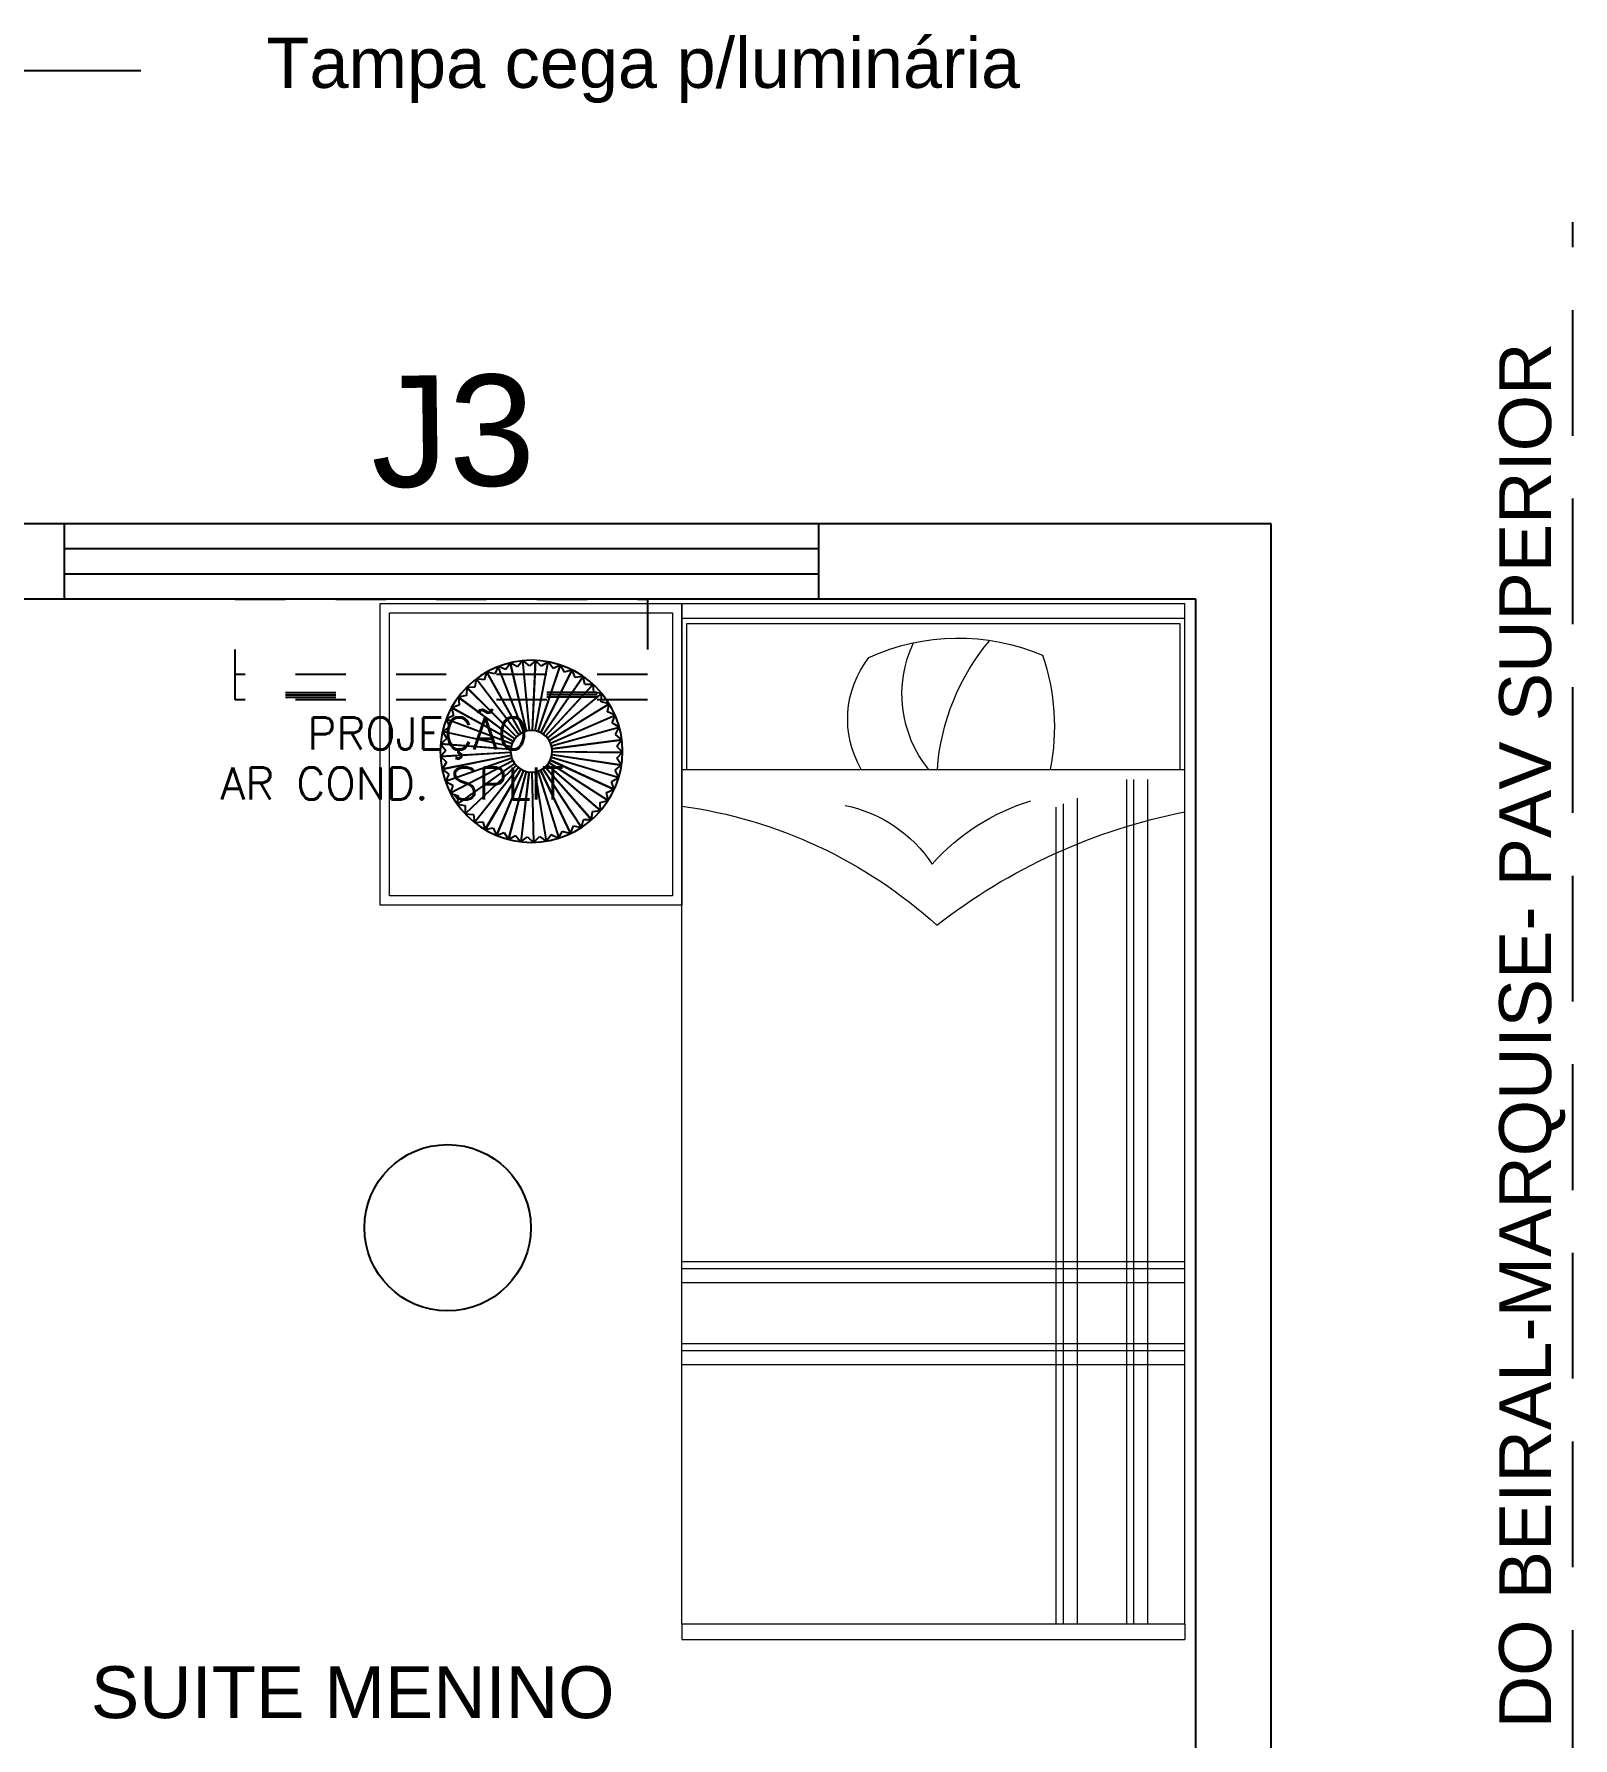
# Model space of a CAD drawing. Header units: millimetres. Extents: x 2182 to 2335, y 1488 to 1614.
# Drawn here: x 2204.519 to 2207.578, y 1513.937 to 1517.325 of the extents above; entities that cross this region are included whole.
import ezdxf
from ezdxf import colors
from ezdxf.entities.mleader import LeaderData, LeaderLine
from ezdxf.math import Vec2, Vec3

# ---------------------------------------------------------------- set-up
doc = ezdxf.new("R2010")
doc.units = ezdxf.units.MM
doc.linetypes.add('HIDDEN', pattern=[0.375, 0.25, -0.125])
doc.linetypes.add('HIDDEN2', pattern=[0.1875, 0.125, -0.0625])
for name, color, linetype in [('ACES', 7, 'Continuous'), ('ACES-I', 1, 'Continuous'), ('default', 7, 'Continuous'), ('L1', 1, 'Continuous'), ('VISTA2', 3, 'Continuous')]:
    doc.layers.add(name, color=color, linetype=linetype)
doc.layers.add('MOBIL', color=7, linetype='Continuous', lineweight=15)
doc.layers.add('MOBIL-I', color=251, linetype='Continuous', lineweight=15)
doc.styles.add('Arial', font='arial.ttf')
doc.styles.add('Arial1', font='arial.ttf')
doc.styles.add('ROMANS', font='romans')
doc.styles.get("Standard").update_dxf_attribs({"font": 'arial.ttf'})

# ---------------------------------------------------------------- blocks, each defined once
blk = doc.blocks.new('_Origin')
at = {"color": 0, "linetype": 'ByBlock', "lineweight": -2}
blk.add_line((0, 0), (-1, 0), dxfattribs=at)
blk.add_circle((0, 0), 0.5, dxfattribs=at)
blk = doc.blocks.new('A$C73906845')
at = {"layer": 'MOBIL-I', "color": 7}
for p, q in [((0.03, 1), (0, 1)), ((0, 1), (0, 0)), ((0.03, 0), (0.03, 1)), ((2.03, 1), (0.03, 1)), ((0.33, 0.99), (0.04, 0.99)), ((0.04, 0.99), (0.04, 0.01)), ((0.33, 1), (0.33, 0)), ((2.03, 1), (2.06, 1)), ((2.03, 0), (2.03, 1)), ((2.06, 1), (2.06, 0)), ((0.03, 0), (0, 0)), ((2.03, 0), (0.03, 0)), ((0.04, 0.01), (0.33, 0.01)), ((2.03, 0), (2.06, 0))]:
    blk.add_line(p, q, dxfattribs=at)
at = {"layer": 'MOBIL-I'}
for p, q in [((1.3093, 0), (1.3093, 1)), ((1.3233, 0), (1.3233, 1)), ((1.3512, 0), (1.3512, 1)), ((1.4724, 0), (1.4724, 1)), ((1.4864, 0), (1.4864, 1)), ((1.5143, 0), (1.5143, 1)), ((0.3986, 0.2423), (2.03, 0.2423)), ((0.405, 0.2563), (2.03, 0.2563)), ((0.3871, 0.2144), (2.03, 0.2144)), ((0.3499, 0.1164), (2.03, 0.1164)), ((0.3499, 0.1025), (2.03, 0.1025)), ((0.3499, 0.0745), (2.03, 0.0745))]:
    blk.add_line(p, q, dxfattribs=at)
for centre, radius, start, end in [((1.3448, 1.1314), 0.9511, 187.942, 222.1525), ((0.2298, 0.4719), 0.1986, 59.7127, 127.9772), ((0.6711, 0.7314), 0.2753, 191.7847, 236.2825), ((0.4975, 0.4504), 0.4287, 155.46, 202.9885), ((0.1801, 0.3252), 0.2374, 50.8446, 115.4146), ((0.3624, 0.0449), 0.4485, 94.1472, 130.1164), ((0.8011, 0.182), 0.4273, 131.4356, 163.0855), ((1.5618, -0.226), 1.1694, 142.0516, 168.8559), ((0.2451, 0.7018), 0.4423, 251.2394, 281.0613)]:
    blk.add_arc(centre, radius, start, end, dxfattribs=at)
blk = doc.blocks.new('ABAJOUR1')
at = {"layer": 'ACES'}
blk.add_circle((0, 0), 0.175, dxfattribs=at)
at = {"layer": 'ACES-I'}
for p, q in [((-0.0526, 0.156), (-0.0441, 0.1694)), ((-0.0444, 0.1693), (-0.0304, 0.1618)), ((-0.0101, 0.0387), (-0.0444, 0.1693)), ((-0.0101, 0.0387), (-0.0441, 0.1694)), ((-0.0304, 0.1618), (-0.0201, 0.1738)), ((-0.0204, 0.1738), (-0.0076, 0.1644)), ((-0.0047, 0.0397), (-0.0204, 0.1738)), ((-0.0046, 0.0397), (-0.0201, 0.1738)), ((-0.0076, 0.1644), (0.0043, 0.1749)), ((0.0009, 0.04), (0.004, 0.175)), ((0.001, 0.04), (0.0043, 0.1749)), ((0.004, 0.175), (0.0154, 0.1639)), ((0.0065, 0.0395), (0.0283, 0.1727)), ((0.0065, 0.0395), (0.0286, 0.1726)), ((0.012, 0.0382), (0.0524, 0.167)), ((0.0154, 0.1639), (0.0286, 0.1726)), ((0.0283, 0.1727), (0.038, 0.1601)), ((0.038, 0.1601), (0.0524, 0.167)), ((0.0521, 0.1671), (0.06, 0.1533)), ((-0.1115, 0.1211), (-0.1091, 0.1368)), ((-0.1094, 0.1366), (-0.0935, 0.1354)), ((-0.025, 0.0312), (-0.1094, 0.1366)), ((-0.0249, 0.0313), (-0.1091, 0.1368)), ((-0.0935, 0.1354), (-0.089, 0.1506)), ((-0.0893, 0.1505), (-0.0738, 0.1471)), ((-0.0204, 0.0344), (-0.0893, 0.1505)), ((-0.0204, 0.0344), (-0.089, 0.1506)), ((-0.0738, 0.1471), (-0.0672, 0.1616)), ((-0.0675, 0.1615), (-0.0526, 0.156)), ((-0.0154, 0.0369), (-0.0675, 0.1615)), ((-0.0154, 0.0369), (-0.0672, 0.1616)), ((0.0171, 0.0362), (0.0748, 0.1582)), ((0.0172, 0.0361), (0.0751, 0.1581)), ((0.022, 0.0334), (0.0961, 0.1462)), ((0.022, 0.0334), (0.0964, 0.1461)), ((0.0264, 0.03), (0.1155, 0.1314)), ((0.0265, 0.03), (0.1158, 0.1312)), ((0.06, 0.1533), (0.0751, 0.1581)), ((0.0748, 0.1582), (0.0807, 0.1434)), ((0.0807, 0.1434), (0.0964, 0.1461)), ((0.0961, 0.1462), (0.0999, 0.1308)), ((0.0999, 0.1308), (0.1158, 0.1312)), ((0.1155, 0.1314), (0.1171, 0.1156)), ((-0.1428, 0.1012), (-0.1272, 0.1044)), ((-0.0326, 0.0231), (-0.1428, 0.1012)), ((-0.1405, 0.0857), (-0.1426, 0.1014)), ((-0.0326, 0.0232), (-0.1426, 0.1014)), ((-0.1273, 0.1201), (-0.1115, 0.1211)), ((-0.0291, 0.0274), (-0.1273, 0.1201)), ((-0.1272, 0.1044), (-0.1271, 0.1203)), ((-0.0291, 0.0275), (-0.1271, 0.1203)), ((0.0303, 0.0261), (0.1327, 0.1141)), ((0.0304, 0.026), (0.1329, 0.1139)), ((0.1171, 0.1156), (0.1329, 0.1139)), ((0.1327, 0.1141), (0.1321, 0.0982)), ((0.1321, 0.0982), (0.1474, 0.0943)), ((-0.1555, 0.0803), (-0.1405, 0.0857)), ((-0.0355, 0.0184), (-0.1555, 0.0803)), ((-0.1511, 0.0653), (-0.1554, 0.0806)), ((-0.0355, 0.0184), (-0.1554, 0.0806)), ((0.0337, 0.0216), (0.1473, 0.0945)), ((0.0337, 0.0215), (0.1474, 0.0943)), ((0.0363, 0.0167), (0.159, 0.0731)), ((0.0364, 0.0166), (0.1591, 0.0728)), ((0.1473, 0.0945), (0.1445, 0.0789)), ((0.1445, 0.0789), (0.1591, 0.0728)), ((0.159, 0.0731), (0.154, 0.058)), ((-0.1716, 0.0343), (-0.1587, 0.0436)), ((-0.0392, 0.0079), (-0.1716, 0.0343)), ((-0.1632, 0.0211), (-0.1715, 0.0346)), ((-0.0392, 0.0079), (-0.1715, 0.0346)), ((-0.1651, 0.0579), (-0.1511, 0.0653)), ((-0.1587, 0.0436), (-0.1651, 0.0582)), ((-0.0377, 0.0133), (-0.1651, 0.0582)), ((-0.0377, 0.0132), (-0.1651, 0.0579)), ((0.0383, 0.0115), (0.1676, 0.0502)), ((0.0383, 0.0114), (0.1677, 0.05)), ((0.154, 0.058), (0.1677, 0.05)), ((0.1676, 0.0502), (0.1606, 0.036)), ((0.1606, 0.036), (0.173, 0.0261)), ((-0.1747, 0.0101), (-0.1632, 0.0211)), ((-0.1646, -0.0018), (-0.1747, 0.0104)), ((-0.0399, 0.0024), (-0.1747, 0.0104)), ((-0.0399, 0.0023), (-0.1747, 0.0101)), ((0.0395, 0.006), (0.173, 0.0264)), ((0.0396, 0.006), (0.173, 0.0261)), ((0.04, 0.0005), (0.175, 0.0021)), ((0.04, 0.0004), (0.175, 0.0018)), ((0.173, 0.0264), (0.1641, 0.0133)), ((0.1641, 0.0133), (0.175, 0.0018)), ((0.175, 0.0021), (0.1643, -0.0097)), ((-0.1744, -0.0143), (-0.1646, -0.0018)), ((-0.0399, -0.0032), (-0.1744, -0.014)), ((-0.0399, -0.0033), (-0.1744, -0.0143)), ((-0.1627, -0.0247), (-0.1744, -0.014)), ((-0.039, -0.0087), (-0.1708, -0.0381)), ((-0.039, -0.0088), (-0.1707, -0.0384)), ((-0.1707, -0.0384), (-0.1627, -0.0247)), ((-0.0374, -0.0141), (-0.1638, -0.0615)), ((-0.0374, -0.0141), (-0.1637, -0.0618)), ((-0.0351, -0.0191), (-0.1537, -0.0837)), ((-0.0351, -0.0192), (-0.1535, -0.084)), ((-0.0321, -0.0238), (-0.1405, -0.1043)), ((-0.0321, -0.0239), (-0.1403, -0.1045)), ((-0.0285, -0.0281), (-0.1246, -0.1228)), ((-0.0284, -0.0281), (-0.1244, -0.1231)), ((-0.0243, -0.0318), (-0.1063, -0.139)), ((-0.0242, -0.0318), (-0.1061, -0.1392)), ((0.0271, -0.0294), (0.1184, -0.1288)), ((0.0271, -0.0294), (0.1186, -0.1286)), ((0.0309, -0.0253), (0.1354, -0.1109)), ((0.0309, -0.0254), (0.1352, -0.1111)), ((0.0341, -0.0208), (0.1494, -0.0912)), ((0.0342, -0.0208), (0.1495, -0.091)), ((0.0367, -0.0158), (0.1607, -0.0693)), ((0.0367, -0.0159), (0.1606, -0.0695)), ((0.0386, -0.0106), (0.1687, -0.0465)), ((0.0386, -0.0106), (0.1688, -0.0462)), ((0.0397, -0.0051), (0.1736, -0.0223)), ((0.0397, -0.0052), (0.1735, -0.0226)), ((0.1736, -0.0223), (0.1614, -0.0324)), ((0.1614, -0.0324), (0.1687, -0.0465)), ((0.1643, -0.0097), (0.1735, -0.0226)), ((-0.1577, -0.0471), (-0.1708, -0.0381)), ((-0.1496, -0.0686), (-0.1638, -0.0615)), ((-0.1637, -0.0618), (-0.1577, -0.0471)), ((-0.0196, -0.0348), (-0.0859, -0.1524)), ((-0.0196, -0.0349), (-0.0857, -0.1526)), ((-0.0146, -0.0372), (-0.0639, -0.1629)), ((-0.0145, -0.0373), (-0.0636, -0.163)), ((-0.0093, -0.0389), (-0.0406, -0.1702)), ((-0.0092, -0.0389), (-0.0403, -0.1703)), ((-0.0038, -0.0398), (-0.0165, -0.1742)), ((-0.0037, -0.0398), (-0.0162, -0.1742)), ((0.0018, -0.04), (0.0079, -0.1748)), ((0.0019, -0.04), (0.0082, -0.1748)), ((0.0073, -0.0393), (0.0322, -0.172)), ((0.0074, -0.0393), (0.0324, -0.172)), ((0.0128, -0.0379), (0.0558, -0.1659)), ((0.0128, -0.0379), (0.0561, -0.1658)), ((0.0179, -0.0358), (0.0783, -0.1565)), ((0.018, -0.0357), (0.0786, -0.1564)), ((0.0227, -0.0329), (0.0993, -0.1441)), ((0.0228, -0.0329), (0.0996, -0.1439)), ((0.1688, -0.0462), (0.1553, -0.0546)), ((0.1553, -0.0546), (0.1606, -0.0695)), ((-0.1386, -0.0888), (-0.1537, -0.0837)), ((-0.1535, -0.084), (-0.1496, -0.0686)), ((-0.1403, -0.1045), (-0.1386, -0.0888)), ((0.1495, -0.091), (0.1342, -0.0953)), ((0.1342, -0.0953), (0.1352, -0.1111)), ((0.1607, -0.0693), (0.1462, -0.0757)), ((0.1462, -0.0757), (0.1494, -0.0912)), ((-0.1249, -0.1072), (-0.1405, -0.1043)), ((-0.1244, -0.1231), (-0.1249, -0.1072)), ((-0.1088, -0.1235), (-0.1246, -0.1228)), ((-0.1061, -0.1392), (-0.1088, -0.1235)), ((0.1028, -0.1286), (0.0993, -0.1441)), ((0.1186, -0.1286), (0.1028, -0.1286)), ((0.1197, -0.113), (0.1184, -0.1288)), ((0.1354, -0.1109), (0.1197, -0.113)), ((-0.0905, -0.1375), (-0.1063, -0.139)), ((-0.0857, -0.1526), (-0.0905, -0.1375)), ((-0.0705, -0.1487), (-0.0859, -0.1524)), ((-0.0636, -0.163), (-0.0705, -0.1487)), ((-0.0491, -0.1571), (-0.0639, -0.1629)), ((-0.0403, -0.1703), (-0.0491, -0.1571)), ((-0.0268, -0.1624), (-0.0406, -0.1702)), ((-0.0162, -0.1742), (-0.0268, -0.1624)), ((0.019, -0.1635), (0.0079, -0.1748)), ((0.0324, -0.172), (0.019, -0.1635)), ((0.0416, -0.1592), (0.0322, -0.172)), ((0.0561, -0.1658), (0.0416, -0.1592)), ((0.0633, -0.1519), (0.0558, -0.1659)), ((0.0786, -0.1564), (0.0633, -0.1519)), ((0.0839, -0.1416), (0.0783, -0.1565)), ((0.0996, -0.1439), (0.0839, -0.1416)), ((-0.0039, -0.1645), (-0.0165, -0.1742)), ((0.0082, -0.1748), (-0.0039, -0.1645))]:
    blk.add_line(p, q, dxfattribs=at)
blk.add_circle((0, 0), 0.04, dxfattribs=at)

msp = doc.modelspace()

# ---------------------------------------------------------------- linework, layer by layer
at = {"color": 1, "linetype": 'HIDDEN'}
msp.add_line((2207.5783, 1508.6517), (2207.5783, 1516.9517), dxfattribs=at)
at = {"color": 6, "linetype": 'ByBlock'}
for p, q in [((2204.5783, 1516.3517), (2199.7783, 1516.3517)), ((2204.5783, 1516.3517), (2204.5783, 1516.2017)), ((2206.9783, 1516.3517), (2206.0783, 1516.3517)), ((2206.0783, 1516.3517), (2206.0783, 1516.2017)), ((2206.9783, 1516.3517), (2206.2283, 1516.3517)), ((2206.9783, 1515.9516), (2206.9783, 1516.3517)), ((2206.9783, 1508.5017), (2206.9783, 1516.3517)), ((2204.5783, 1516.2017), (2203.8283, 1516.2017)), ((2206.8283, 1516.2017), (2206.0783, 1516.2017)), ((2206.8283, 1511.2017), (2206.8283, 1516.2017)), ((2206.9783, 1514.0517), (2206.9783, 1514.4518))]:
    msp.add_line(p, q, dxfattribs=at)
at = {"color": 3, "linetype": 'ByBlock'}
for p, q in [((2206.0783, 1516.3517), (2204.5783, 1516.3517)), ((2206.0783, 1516.3017), (2204.5783, 1516.3017)), ((2206.0783, 1516.2517), (2204.5783, 1516.2517)), ((2206.0783, 1516.2017), (2204.5783, 1516.2017))]:
    msp.add_line(p, q, dxfattribs=at)
at = {"color": 7, "linetype": 'ByBlock'}
msp.add_line((2206.9783, 1512.3517), (2206.9783, 1514.0517), dxfattribs=at)
at = {"color": 1, "linetype": 'Continuous'}
msp.add_circle((2205.3408, 1514.9517), 0.1654, dxfattribs=at)
at = {"layer": 'L1', "linetype": 'HIDDEN2', "ltscale": 0.02}
for p, q in [((2204.9183, 1516.2017), (2205.7383, 1516.2017)), ((2204.9183, 1516.0017), (2204.9183, 1516.2017)), ((2205.7383, 1516.2017), (2205.7383, 1516.0017)), ((2205.7383, 1516.0517), (2204.9183, 1516.0517)), ((2205.7383, 1516.0017), (2204.9183, 1516.0017)), ((2205.0183, 1516.0164), (2205.1183, 1516.0164)), ((2205.0183, 1516.0117), (2205.1183, 1516.0117)), ((2205.0183, 1516.007), (2205.1183, 1516.007)), ((2205.6383, 1516.0164), (2205.5383, 1516.0164)), ((2205.6383, 1516.0117), (2205.5383, 1516.0117)), ((2205.6383, 1516.007), (2205.5383, 1516.007))]:
    msp.add_line(p, q, dxfattribs=at)
at = {"layer": 'MOBIL'}
msp.add_lwpolyline([(2205.2068, 1516.1931), (2205.8068, 1516.1931), (2205.8068, 1515.5931), (2205.2068, 1515.5931)], close=True, dxfattribs=at)
at = {"layer": 'MOBIL-I'}
msp.add_lwpolyline([(2205.2256, 1516.1743), (2205.7881, 1516.1743), (2205.7881, 1515.6118), (2205.2256, 1515.6118)], close=True, dxfattribs=at)

# ---------------------------------------------------------------- block references
at = {"xscale": -1, "rotation": 90}
msp.add_blockref('A$C73906845', (2206.8068, 1516.1931), dxfattribs=at)
at = {"layer": 'VISTA2', "linetype": 'Continuous', "xscale": -1.034999999999968, "yscale": 1.035000000000025, "zscale": 1.035, "rotation": 180}
msp.add_blockref('ABAJOUR1', (2205.5075, 1515.8991), dxfattribs=at)

# ---------------------------------------------------------------- texts
at = {"color": 3, "ltscale": 0.3, "style": 'ROMANS'}
for s, p in [('PROJEÇÃO', (2205.0619, 1515.9026)), (' AR COND. SPLIT ', (2204.8452, 1515.8032))]:
    msp.add_text(s, height=0.064, dxfattribs=at).set_placement(p)
at = {"layer": 'default', "color": 2, "style": 'Arial1'}
msp.add_text('PROJEÇÃO DO BEIRAL-MARQUISE- PAV SUPERIOR', height=0.1032, rotation=90, dxfattribs=at).set_placement((2207.5349, 1513.1234))
at = {"layer": 'default', "color": 5, "style": 'Arial'}
msp.add_text('J3', height=0.22105, rotation=0.6706, dxfattribs=at).set_placement((2205.1898, 1516.4243))
at = {"layer": 'default', "color": 2, "style": 'Arial1'}
msp.add_text('SUITE MENINO', height=0.1032, dxfattribs=at).set_placement((2204.6315, 1513.9765))

# ---------------------------------------------------------------- leaders
at = {"color": 1, "linetype": 'Continuous'}
ml = msp.add_multileader_mtext('Standard', dxfattribs=at)
ml.set_content('Tampa cega p/luminária', color=1)
ml.set_leader_properties()
ml.set_arrow_properties(name='ORIGIN')
ml.build(insert=Vec2(0, 0))
ml.multileader.update_dxf_attribs({"text_left_attachment_type": 2, "dogleg_length": 1, "arrow_head_size": 0.1})
ctx = ml.context
ctx.base_point, ctx.char_height, ctx.arrow_head_size, ctx.landing_gap_size, ctx.plane_origin = Vec3(2204.7308, 1517.2528), 0.1, 0.1, 0.25, Vec3(2203.6783, 1514.5892)
ctx.left_attachment = 2
notes = []
notes.append((ctx, [(0, (1, 1, 0), (2204.2308, 1517.2528), (1, 0), 0.5, [(0, [(2203.6783, 1514.5892)], 0, [])])]))
ctx.mtext.insert, ctx.mtext.flow_direction = Vec3(2204.9808, 1517.3184), 5
for ctx, leaders in notes:
    for number, flags, end, landing, length, lines in leaders:
        leader = LeaderData()
        leader.index, (leader.has_last_leader_line, leader.has_dogleg_vector, leader.attachment_direction) = number, flags
        leader.last_leader_point, leader.dogleg_vector, leader.dogleg_length = Vec3(end), Vec3(landing), length
        for number, points, colour, breaks in lines:
            line = LeaderLine()
            line.index, line.vertices, line.color, line.breaks = number, Vec3.list(points), colors.encode_raw_color(colour), breaks
            leader.lines.append(line)
        ctx.leaders.append(leader)

doc.saveas('drawing.dxf')
